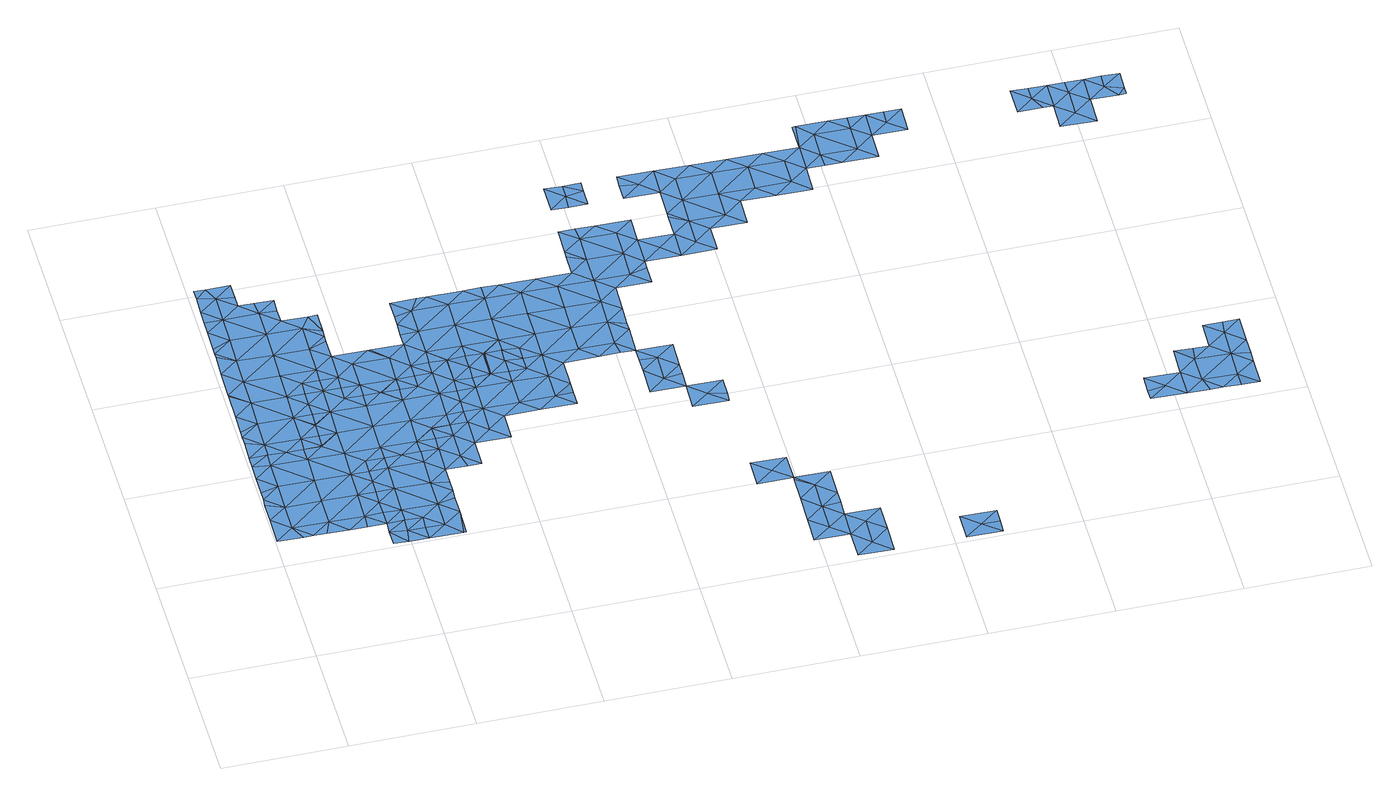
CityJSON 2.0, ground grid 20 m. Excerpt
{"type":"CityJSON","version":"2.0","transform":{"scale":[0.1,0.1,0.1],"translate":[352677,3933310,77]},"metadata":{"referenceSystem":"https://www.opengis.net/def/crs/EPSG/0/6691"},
"CityObjects":{
"waterbody1":{"type":"WaterBody","attributes":{"name":"3","class":"1140","function":"1","WaterBodyRiverFloodingRiskAttribute.description":"2","WaterBodyRiverFloodingRiskAttribute.rankOrg":"1","WaterBodyRiverFloodingRiskAttribute.adminType":"2","WaterBodyRiverFloodingRiskAttribute.scale":"L2"},"geometry":[{"type":"MultiSurface","lod":"1","boundaries":[[[0,1,2]],[[0,3,1]],[[4,5,3]],[[2,6,0]],[[0,4,3]],[[5,4,7]],[[6,8,0]],[[7,9,10]],[[10,9,11]],[[7,4,9]],[[9,12,11]],[[11,12,13]],[[14,0,8]],[[15,14,8]],[[12,16,13]],[[4,0,17]],[[18,13,16]],[[9,4,17]],[[19,20,21]],[[21,18,16]],[[0,14,17]],[[20,19,22]],[[19,21,16]],[[15,23,14]],[[12,9,24]],[[9,17,24]],[[23,25,14]],[[15,26,23]],[[27,28,29]],[[28,22,19]],[[27,22,28]],[[25,30,14]],[[14,30,17]],[[31,19,16]],[[29,32,33]],[[28,32,29]],[[30,34,17]],[[12,24,35]],[[16,12,36]],[[34,37,17]],[[33,38,39]],[[37,40,17]],[[17,40,24]],[[41,42,43]],[[12,35,36]],[[33,32,38]],[[43,44,41]],[[40,45,24]],[[44,46,41]],[[47,32,28]],[[45,48,24]],[[24,48,35]],[[41,49,42]],[[31,16,36]],[[28,19,31]],[[50,49,51]],[[50,42,49]],[[46,52,41]],[[49,53,51]],[[38,32,54]],[[48,55,35]],[[56,32,47]],[[28,57,47]],[[57,28,31]],[[58,51,53]],[[32,56,54]],[[52,59,41]],[[60,58,61]],[[41,59,49]],[[36,35,55]],[[62,52,63]],[[61,58,53]],[[63,64,62]],[[65,62,64]],[[55,66,36]],[[67,47,57]],[[62,59,52]],[[48,68,55]],[[49,69,53]],[[70,61,53]],[[57,31,71]],[[31,36,72]],[[57,73,67]],[[68,74,55]],[[69,49,59]],[[72,36,66]],[[75,57,71]],[[69,76,53]],[[77,59,62]],[[65,77,62]],[[71,31,72]],[[57,75,73]],[[53,76,70]],[[78,77,65]],[[79,55,74]],[[66,55,79]],[[80,74,81]],[[81,82,80]],[[59,83,69]],[[79,84,66]],[[85,59,77]],[[86,71,72]],[[80,82,87]],[[84,88,66]],[[80,89,74]],[[59,85,83]],[[72,66,88]],[[90,70,76]],[[83,91,69]],[[79,74,89]],[[87,92,80]],[[72,93,86]],[[93,72,88]],[[76,69,94]],[[94,69,91]],[[86,93,95]],[[90,76,96]],[[97,89,80]],[[98,79,89]],[[92,97,80]],[[76,94,96]],[[99,97,92]],[[94,100,96]],[[100,94,101]],[[99,102,97]],[[89,103,98]],[[100,104,96]],[[103,89,97]],[[105,104,106]],[[105,96,104]],[[106,107,108]],[[98,103,109]],[[101,110,100]],[[102,111,97]],[[107,106,104]],[[112,104,100]],[[110,112,100]],[[113,103,97]],[[114,113,97]],[[97,111,114]],[[104,115,107]],[[109,103,116]],[[116,103,113]],[[104,112,115]],[[112,117,115]],[[116,113,118]],[[118,113,119]],[[116,120,121]],[[122,123,124]],[[112,125,117]],[[124,115,122]],[[115,117,122]],[[116,118,120]],[[126,121,120]],[[119,127,118]],[[126,128,129]],[[122,130,123]],[[131,123,130]],[[129,128,132]],[[133,131,130]],[[118,127,134]],[[126,120,128]],[[135,117,125]],[[122,117,135]],[[136,133,130]],[[118,137,120]],[[138,132,128]],[[139,137,118]],[[135,140,122]],[[118,134,139]],[[141,128,120]],[[122,142,130]],[[130,143,136]],[[139,134,144]],[[138,128,145]],[[141,145,128]],[[130,146,143]],[[147,140,135]],[[130,142,146]],[[144,148,139]],[[141,120,137]],[[122,140,142]],[[149,137,139]],[[150,146,142]],[[147,151,140]],[[152,145,141]],[[139,148,149]],[[140,153,142]],[[148,154,149]],[[142,155,150]],[[137,156,141]],[[149,154,157]],[[153,155,142]],[[156,152,141]],[[137,149,158]],[[159,151,147]],[[157,160,149]],[[140,151,153]],[[137,158,156]],[[161,158,149]],[[153,162,155]],[[161,149,160]],[[163,155,162]],[[164,152,156]],[[160,163,162]],[[151,159,165]],[[153,151,166]],[[151,165,166]],[[161,160,162]],[[153,167,162]],[[164,156,168]],[[153,166,167]],[[158,161,169]],[[156,158,170]],[[156,170,168]],[[171,161,162]],[[158,169,170]],[[162,167,172]],[[161,171,169]],[[171,162,172]],[[167,173,172]],[[168,170,174]],[[170,169,175]],[[169,171,175]],[[173,176,172]],[[170,177,174]],[[178,171,172]],[[177,170,175]],[[179,176,173]],[[171,180,175]],[[181,174,177]],[[172,176,178]],[[180,171,178]],[[179,182,176]],[[177,175,180]],[[183,181,177]],[[180,183,177]],[[182,184,176]],[[176,184,178]],[[185,178,184]],[[180,178,186]],[[186,178,185]],[[187,181,183]],[[186,188,180]],[[189,181,187]],[[190,189,187]],[[191,192,190]],[[183,180,188]],[[191,190,187]],[[193,183,188]],[[194,192,191]],[[195,191,187]],[[187,183,195]],[[195,183,193]],[[194,191,196]],[[197,196,191]],[[193,188,198]],[[197,191,195]],[[198,199,193]],[[195,193,200]],[[193,199,200]],[[200,201,195]],[[197,195,201]],[[196,197,202]],[[200,203,201]],[[197,201,202]],[[204,203,200]],[[203,205,201]],[[203,204,205]],[[206,207,208]],[[206,209,207]],[[204,210,205]],[[209,211,207]],[[207,212,208]],[[213,210,204]],[[210,214,205]],[[205,214,215]],[[216,215,214]],[[216,217,211]],[[207,211,212]],[[213,218,210]],[[210,218,214]],[[216,214,217]],[[217,219,211]],[[211,219,212]],[[217,214,220]],[[221,212,219]],[[214,218,220]],[[217,222,219]],[[223,220,218]],[[222,221,219]],[[217,220,224]],[[217,224,222]],[[225,224,220]],[[223,225,220]],[[222,226,221]],[[224,227,222]],[[228,227,224]],[[224,225,228]],[[226,222,227]],[[225,229,228]],[[226,227,230]],[[227,228,231]],[[228,229,231]],[[231,232,227]],[[230,227,232]],[[229,233,231]],[[234,230,232]],[[235,231,233]],[[232,231,235]],[[232,235,234]],[[236,237,235]],[[235,237,234]],[[238,234,239]],[[234,240,239]],[[241,237,236]],[[234,237,240]],[[241,242,237]],[[243,239,240]],[[237,242,240]],[[242,244,240]],[[243,240,244]],[[241,245,242]],[[246,243,244]],[[245,247,242]],[[244,242,247]],[[247,248,244]],[[246,244,248]],[[248,247,249]],[[250,249,247]],[[251,248,249]],[[252,251,249]],[[252,249,250]]]}]},
"waterbody2":{"type":"WaterBody","attributes":{"name":"3","class":"1140","function":"1","WaterBodyRiverFloodingRiskAttribute.description":"2","WaterBodyRiverFloodingRiskAttribute.rankOrg":"2","WaterBodyRiverFloodingRiskAttribute.adminType":"2","WaterBodyRiverFloodingRiskAttribute.scale":"L2"},"geometry":[{"type":"MultiSurface","lod":"1","boundaries":[[[253,64,254]],[[63,52,254]],[[52,46,254]],[[46,255,254]],[[255,253,254]],[[255,46,44]],[[253,255,256]],[[63,254,64]]]}]},
"waterbody3":{"type":"WaterBody","attributes":{"name":"3","class":"1140","function":"1","WaterBodyRiverFloodingRiskAttribute.description":"2","WaterBodyRiverFloodingRiskAttribute.rankOrg":"2","WaterBodyRiverFloodingRiskAttribute.adminType":"2","WaterBodyRiverFloodingRiskAttribute.scale":"L2"},"geometry":[{"type":"MultiSurface","lod":"1","boundaries":[[[257,258,259]],[[260,258,257]],[[261,260,257]],[[262,260,261]],[[263,264,70]],[[264,263,265]],[[265,263,108]],[[108,263,106]],[[105,106,263]],[[108,107,266]],[[107,124,266]],[[107,115,124]],[[146,148,143]],[[148,146,154]],[[154,146,267]],[[146,150,267]],[[160,157,163]],[[268,48,45]],[[269,270,271]],[[265,270,269]],[[102,270,111]],[[102,99,270]],[[92,270,99]],[[114,111,272]],[[273,133,136]],[[134,133,273]],[[127,133,134]],[[119,272,127]],[[119,113,272]],[[144,273,148]],[[144,134,273]],[[136,143,273]],[[272,133,127]],[[272,113,114]],[[271,270,92]],[[271,92,87]],[[82,81,268]],[[81,74,268]],[[87,82,271]],[[25,274,30]],[[68,48,268]],[[74,68,268]],[[163,157,267]],[[157,154,267]],[[143,148,273]],[[265,108,266]],[[264,265,269]],[[264,269,275]],[[275,60,264]],[[264,60,61]],[[61,70,264]],[[276,261,277]],[[278,260,262]],[[26,274,23]],[[274,26,275]],[[26,279,275]],[[258,279,280]],[[279,8,280]],[[8,6,280]],[[276,281,262]],[[262,281,282]],[[283,262,282]],[[284,283,282]],[[284,44,283]],[[43,283,44]],[[42,283,43]],[[42,278,283]],[[42,50,278]],[[283,278,262]],[[261,276,262]],[[277,261,285]],[[259,258,280]],[[275,269,274]],[[25,23,274]],[[279,26,15]],[[15,8,279]],[[261,286,285]],[[257,286,261]],[[286,257,287]],[[287,257,288]],[[259,288,257]],[[288,259,289]],[[260,278,290]],[[278,51,290]],[[50,51,278]],[[263,96,105]],[[90,96,263]],[[124,123,266]],[[150,155,267]],[[45,40,268]],[[37,291,40]],[[37,34,291]],[[30,291,34]],[[274,291,30]],[[274,269,291]],[[291,269,271]],[[270,265,292]],[[265,266,292]],[[111,270,292]],[[292,272,111]],[[272,292,133]],[[131,133,292]],[[123,131,292]],[[82,268,291]],[[271,82,291]],[[291,268,40]],[[155,163,267]],[[123,292,266]],[[58,60,290]],[[51,58,290]],[[70,90,263]],[[279,290,275]],[[290,279,258]],[[6,293,280]],[[2,293,6]],[[280,293,294]],[[290,258,260]],[[275,290,60]],[[289,259,294]],[[259,280,294]]]}]},
"waterbody4":{"type":"WaterBody","attributes":{"name":"3","class":"1140","function":"1","WaterBodyRiverFloodingRiskAttribute.description":"2","WaterBodyRiverFloodingRiskAttribute.rankOrg":"1","WaterBodyRiverFloodingRiskAttribute.adminType":"2","WaterBodyRiverFloodingRiskAttribute.scale":"L2"},"geometry":[{"type":"MultiSurface","lod":"1","boundaries":[[[295,296,297]],[[295,297,298]],[[299,296,295]],[[295,298,300]],[[301,295,300]],[[299,295,301]],[[298,302,300]],[[303,301,300]],[[182,300,302]],[[303,300,182]]]}]},
"waterbody5":{"type":"WaterBody","attributes":{"name":"3","class":"1140","function":"1","WaterBodyRiverFloodingRiskAttribute.description":"2","WaterBodyRiverFloodingRiskAttribute.rankOrg":"1","WaterBodyRiverFloodingRiskAttribute.adminType":"2","WaterBodyRiverFloodingRiskAttribute.scale":"L2"},"geometry":[{"type":"MultiSurface","lod":"1","boundaries":[[[304,305,306]],[[307,305,304]],[[307,308,305]],[[305,308,306]]]}]},
"waterbody6":{"type":"WaterBody","attributes":{"name":"3","class":"1140","function":"1","WaterBodyRiverFloodingRiskAttribute.description":"2","WaterBodyRiverFloodingRiskAttribute.rankOrg":"1","WaterBodyRiverFloodingRiskAttribute.adminType":"2","WaterBodyRiverFloodingRiskAttribute.scale":"L2"},"geometry":[{"type":"MultiSurface","lod":"1","boundaries":[[[309,310,311]],[[296,309,311]],[[312,311,310]],[[313,311,312]],[[313,296,311]]]}]},
"waterbody7":{"type":"WaterBody","attributes":{"name":"3","class":"1140","function":"1","WaterBodyRiverFloodingRiskAttribute.description":"2","WaterBodyRiverFloodingRiskAttribute.rankOrg":"1","WaterBodyRiverFloodingRiskAttribute.adminType":"2","WaterBodyRiverFloodingRiskAttribute.scale":"L2"},"geometry":[{"type":"MultiSurface","lod":"1","boundaries":[[[314,315,316]],[[316,315,317]],[[317,315,318]],[[315,319,318]],[[316,317,320]],[[319,315,321]],[[315,314,321]]]}]},
"waterbody8":{"type":"WaterBody","attributes":{"name":"3","class":"1140","function":"1","WaterBodyRiverFloodingRiskAttribute.description":"2","WaterBodyRiverFloodingRiskAttribute.rankOrg":"4","WaterBodyRiverFloodingRiskAttribute.adminType":"2","WaterBodyRiverFloodingRiskAttribute.scale":"L2"},"geometry":[{"type":"MultiSurface","lod":"1","boundaries":[[[322,323,324]],[[323,322,325]],[[325,322,326]],[[322,327,326]],[[327,322,304]],[[328,329,330]],[[328,325,329]],[[325,328,331]],[[331,328,332]],[[324,304,322]],[[328,330,332]],[[325,326,329]],[[323,325,333]],[[331,333,325]],[[331,334,335]],[[332,334,331]],[[336,332,337]],[[334,332,336]],[[334,336,338]],[[336,339,338]],[[337,339,336]],[[338,335,334]]]}]},
"waterbody9":{"type":"WaterBody","attributes":{"name":"3","class":"1140","function":"1","WaterBodyRiverFloodingRiskAttribute.description":"2","WaterBodyRiverFloodingRiskAttribute.rankOrg":"2","WaterBodyRiverFloodingRiskAttribute.adminType":"2","WaterBodyRiverFloodingRiskAttribute.scale":"L2"},"geometry":[{"type":"MultiSurface","lod":"1","boundaries":[[[340,341,342]],[[341,340,343]],[[344,345,340]],[[340,345,343]],[[340,342,344]]]}]},
"waterbody10":{"type":"WaterBody","attributes":{"name":"3","class":"1140","function":"1","WaterBodyRiverFloodingRiskAttribute.description":"2","WaterBodyRiverFloodingRiskAttribute.rankOrg":"2","WaterBodyRiverFloodingRiskAttribute.adminType":"2","WaterBodyRiverFloodingRiskAttribute.scale":"L2"},"geometry":[{"type":"MultiSurface","lod":"1","boundaries":[[[346,347,348]],[[348,347,349]],[[350,348,349]],[[350,351,348]],[[351,346,348]]]}]},
"waterbody11":{"type":"WaterBody","attributes":{"name":"3","class":"1140","function":"1","WaterBodyRiverFloodingRiskAttribute.description":"2","WaterBodyRiverFloodingRiskAttribute.rankOrg":"1","WaterBodyRiverFloodingRiskAttribute.adminType":"2","WaterBodyRiverFloodingRiskAttribute.scale":"L2"},"geometry":[{"type":"MultiSurface","lod":"1","boundaries":[[[352,353,354]],[[355,354,356]],[[355,357,354]],[[354,358,356]],[[359,357,355]],[[360,357,361]],[[352,354,357]],[[360,352,357]],[[347,346,352]],[[347,352,360]],[[347,360,362]],[[360,363,362]],[[363,360,361]],[[346,364,352]],[[364,353,352]],[[358,354,353]],[[357,359,365]],[[357,365,366]],[[365,367,366]],[[366,367,368]],[[361,357,366]],[[366,369,361]],[[369,366,368]]]}]},
"waterbody12":{"type":"WaterBody","attributes":{"name":"3","class":"1140","function":"1","WaterBodyRiverFloodingRiskAttribute.description":"2","WaterBodyRiverFloodingRiskAttribute.rankOrg":"1","WaterBodyRiverFloodingRiskAttribute.adminType":"2","WaterBodyRiverFloodingRiskAttribute.scale":"L2"},"geometry":[{"type":"MultiSurface","lod":"1","boundaries":[[[370,371,372]],[[373,374,375]],[[376,377,378]],[[379,370,380]],[[370,381,371]],[[371,381,382]],[[383,384,375]],[[373,385,386]],[[375,374,387]],[[372,380,370]],[[373,375,385]],[[385,375,384]],[[384,378,377]],[[375,387,383]],[[381,378,382]],[[376,378,381]],[[388,381,370]],[[388,370,379]],[[384,383,382]],[[382,383,389]],[[389,371,382]],[[378,384,382]]]}]}
},
"vertices":[
[34,461,2],[6,471,2],[5,438,2],[6,485,2],[35,507,2],[6,496,2],[34,438,2],[7,530,2],[62,437,2],[36,553,3],[7,575,3],[7,577,3],[36,600,3],[8,624,3],[91,460,2],[90,437,2],[37,646,3],[91,506,3],[9,661,3],[38,692,3],[9,679,3],[9,669,3],[10,716,3],[118,437,2],[92,552,3],[119,460,2],[118,436,2],[10,738,3],[39,738,3],[10,762,3],[119,483,2],[95,691,3],[39,784,3],[11,791,3],[119,483,3],[93,599,3],[94,645,3],[120,506,3],[29,807,3],[11,808,3],[120,529,3],[201,273,3],[173,297,3],[173,274,3],[173,250,3],[120,552,3],[201,250,3],[68,761,3],[121,575,3],[202,320,3],[174,320,3],[174,343,3],[229,249,3],[203,366,3],[68,807,3],[150,598,3],[68,780,3],[95,738,3],[174,366,3],[258,272,3],[175,389,3],[203,388,3],[257,226,3],[228,227,3],[228,204,3],[281,203,3],[150,644,3],[93,761,3],[149,575,3],[258,319,3],[231,388,3],[123,714,3],[151,690,3],[124,760,3],[178,574,3],[123,737,3],[259,365,3],[286,248,3],[285,203,3],[179,621,3],[206,550,3],[177,551,3],[177,528,3],[287,295,3],[179,654,3],[286,278,3],[165,713,3],[205,527,3],[179,666,3],[206,597,3],[260,388,3],[287,314,3],[233,527,3],[180,677,3],[287,342,3],[180,713,3],[288,387,3],[262,549,3],[235,620,3],[234,527,3],[316,364,3],[322,341,3],[262,526,3],[263,596,3],[317,410,3],[289,410,3],[289,433,3],[317,433,3],[289,434,3],[239,620,3],[344,341,3],[290,526,3],[344,386,3],[291,572,3],[291,549,3],[345,433,3],[292,619,3],[373,409,3],[320,595,3],[319,572,3],[320,641,3],[292,640,3],[374,456,3],[346,479,3],[345,456,3],[401,385,3],[293,664,3],[347,571,3],[321,687,3],[293,680,3],[375,502,3],[346,502,3],[293,711,3],[347,525,3],[348,571,3],[402,432,3],[375,524,3],[377,640,4],[334,710,4],[376,594,4],[431,455,3],[378,686,4],[431,501,4],[403,524,4],[376,571,4],[350,710,4],[404,524,4],[458,431,4],[404,570,4],[433,593,4],[432,523,4],[487,454,4],[407,709,4],[488,500,3],[405,570,4],[460,523,3],[435,685,4],[433,570,4],[434,639,4],[516,430,4],[461,569,3],[490,592,4],[489,546,3],[460,546,3],[435,709,4],[516,455,4],[516,476,3],[517,522,3],[463,708,4],[490,638,4],[491,684,4],[546,591,4],[546,545,3],[573,521,4],[520,707,4],[547,637,4],[602,544,4],[548,683,4],[603,590,4],[606,521,4],[604,636,4],[576,706,4],[630,520,4],[605,683,4],[631,567,4],[631,580,4],[632,613,4],[605,729,4],[633,659,4],[577,742,4],[577,753,4],[606,775,4],[578,798,4],[661,682,4],[604,798,4],[662,728,4],[635,797,4],[663,774,4],[689,658,4],[689,689,4],[690,704,4],[690,751,4],[691,796,4],[719,727,4],[747,703,4],[748,750,4],[692,870,5],[721,866,5],[693,890,5],[692,843,5],[775,726,4],[749,842,5],[750,889,5],[803,703,4],[776,772,4],[748,788,4],[748,796,4],[777,818,5],[804,749,4],[778,865,5],[833,771,4],[806,888,5],[834,864,5],[861,748,4],[833,817,5],[862,794,5],[863,887,5],[891,863,5],[890,816,5],[918,793,5],[919,886,5],[947,816,5],[948,862,5],[975,792,5],[977,885,5],[976,838,5],[1005,838,5],[1004,861,5],[977,930,5],[982,930,5],[1005,907,5],[1032,837,5],[1061,860,5],[1033,930,5],[1062,906,5],[1089,837,5],[1062,929,5],[1090,883,5],[1091,929,5],[1118,905,5],[1146,882,5],[1119,928,5],[1147,928,5],
[196,204,3],[200,227,3],[172,231,3],[172,205,3],
[32,322,2],[89,368,2],[33,369,2],[88,322,2],[31,276,2],[88,275,2],[260,411,3],[203,412,3],[261,457,3],[317,456,3],[432,547,4],[149,551,3],[204,458,3],[261,503,3],[205,504,3],[319,549,3],[376,548,3],[147,459,2],[147,413,2],[59,252,2],[43,252,2],[145,321,2],[90,414,2],[33,415,2],[79,252,2],[115,251,2],[144,274,2],[142,251,2],[2,253,2],[3,300,2],[3,334,2],[4,346,2],[4,361,2],[146,367,2],[148,505,3],[318,503,3],[5,419,2],[4,392,2],
[657,451,4],[685,427,4],[686,454,4],[686,474,4],[629,428,4],[658,497,4],[630,475,4],[687,519,4],[630,499,4],
[795,195,4],[767,218,4],[738,195,4],[795,240,4],[739,241,4],
[684,381,4],[741,380,4],[713,403,4],[742,397,4],[742,426,4],
[579,892,5],[608,868,5],[608,891,5],[636,873,5],[636,844,5],[606,844,5],[637,891,5],[579,845,5],
[823,171,4],[851,147,4],[852,194,4],[822,124,4],[794,148,4],[795,191,4],[821,78,4],[793,101,4],[792,56,4],[850,100,4],[849,55,4],[851,126,4],[878,77,4],[906,99,4],[877,31,4],[849,8,4],[906,54,4],[905,7,4],
[1047,28,4],[1018,6,4],[1075,5,4],[1019,52,4],[1076,27,4],[1076,51,4],
[1419,230,1],[1420,276,1],[1391,253,2],[1363,277,2],[1362,248,2],[1362,231,2],
[1448,253,1],[1475,229,1],[1504,252,0],[1533,274,0],[1533,228,0],[1505,298,0],[1504,228,1],[1534,293,0],[1448,299,1],[1477,322,0],[1421,323,1],[1451,322,0],[1455,229,1],[1534,321,0],[1506,344,0],[1535,367,0],[1509,367,0],[1478,367,0],
[1345,902,5],[1374,924,5],[1345,924,5],[1486,890,5],[1487,922,5],[1458,900,5],[1372,832,5],[1429,831,5],[1401,855,5],[1317,879,5],[1317,925,5],[1373,878,5],[1402,901,5],[1431,923,5],[1430,878,5],[1475,877,5],[1486,877,5],[1459,923,5],[1357,879,5],[1402,923,5]
]}
